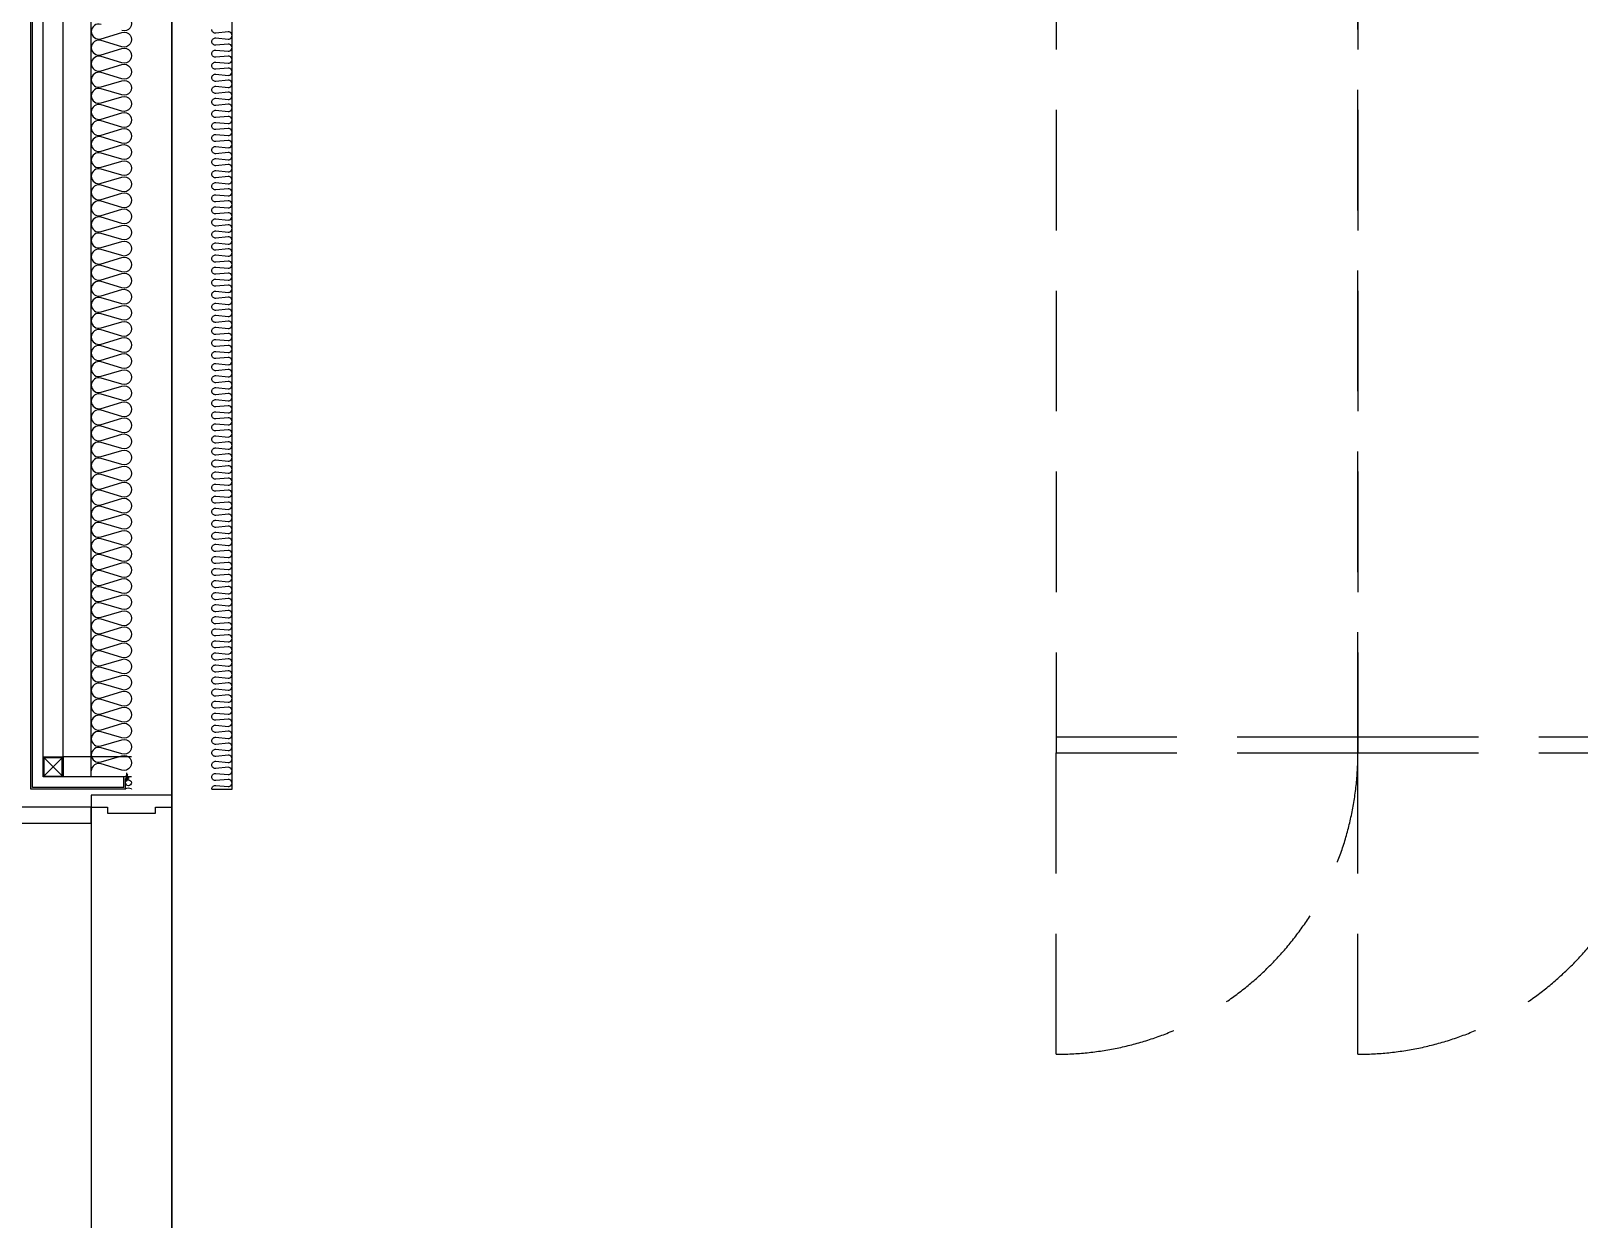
# Model space of a CAD drawing. Header units: millimetres. Extents: x -95754 to 177808, y 34455 to 149960.
# Drawn here: x 108954 to 112804, y 117595 to 120552 of the extents above; entities that cross this region are included whole.
import ezdxf

# ---------------------------------------------------------------- set-up
doc = ezdxf.new("R2010")
doc.units = ezdxf.units.MM
doc.header["$LTSCALE"] = 300
for name, pattern in [('CENTERX2', [4, 2.5, -0.5, 0.5, -0.5]), ('H1', [1.5, 1, -0.5]), ('HID', [2.8, 1.8, -1])]:
    doc.linetypes.add(name, pattern=pattern)
for name, color, linetype in [('------00 Switch Gear', 8, 'Continuous'), ('6FIN', 6, 'Continuous'), ('A-DOOR', 4, 'Continuous'), ('A-DOOR-1', 1, 'Continuous'), ('A-DOOR-8', 8, 'Continuous'), ('A-ETC-전기', 253, 'H1'), ('A-FIN', 6, 'Continuous'), ('A-하지철물', 55, 'Continuous'), ('ISL', 251, 'Continuous'), ('loco_SCR', 1, 'Continuous'), ('SCREW', 6, 'Continuous'), ('SHEET', 6, 'Continuous'), ('보(girder)', 7, 'HID'), ('복합판넬', 6, 'Continuous'), ('코킹', 191, 'Continuous')]:
    doc.layers.add(name, color=color, linetype=linetype)
doc.layers.add('A-ETC-AREA', color=21, linetype='Continuous', plot=False)

# ---------------------------------------------------------------- blocks, each defined once
blk = doc.blocks.new('FSD-7')
at = {"layer": 'A-DOOR'}
for points in [[(30, 200), (30, 1630), (70, 1630), (70, 200)], [(2970, 200), (2970, 1630), (2930, 1630), (2930, 200)], [(0, 200), (30, 200), (30, 160), (45, 160), (45, 40), (30, 40), (30, 0), (0, 0)], [(0, 200), (30, 200), (30, 160), (45, 160), (45, 40), (30, 40), (30, 0), (0, 0)], [(3000, 200), (2970, 200), (2970, 160), (2955, 160), (2955, 40), (2970, 40), (2970, 0), (3000, 0)]]:
    blk.add_lwpolyline(points, close=True, dxfattribs=at)
at = {"layer": 'A-DOOR-1'}
for centre, start, end in [((70, 200), 0, 90), ((2930, 200), 90, 180)]:
    blk.add_arc(centre, 1430, start, end, dxfattribs=at)
at = {"layer": 'A-DOOR-8'}
for p, q in [((2970, 200), (30, 200)), ((2970, 0), (30, 0))]:
    blk.add_line(p, q, dxfattribs=at)
blk = doc.blocks.new('*U2290')
at = {"layer": '6FIN'}
blk.add_lwpolyline([(25.3, 50), (-24.7, 50), (-24.7, 0), (25.3, 0)], close=True, dxfattribs=at)
at = {"layer": 'SHEET', "color": 8}
for p, q in [((-22.2, 2.5), (22.8, 47.5)), ((22.8, 2.5), (-22.2, 47.5))]:
    blk.add_line(p, q, dxfattribs=at)
blk.add_lwpolyline([(22.3, 2.3), (-21.7, 2.3, -0.414214), (-22.4, 3), (-22.4, 47, -0.414214), (-21.7, 47.7), (22.3, 47.7, -0.414214), (23, 47), (23, 3, -0.414214)], format="xyb", close=True, dxfattribs=at)
blk = doc.blocks.new('screw-2')
at = {"layer": 'loco_SCR', "linetype": 'CENTERX2'}
blk.add_line((-8.6, 0), (20.1, 0), dxfattribs=at)
at = {"layer": 'loco_SCR'}
for p, q in [((-2.4, 1.6), (-1.7, 3)), ((-0.7, 0.3), (-2.2, 0.8)), ((0, 4), (0, -4)), ((0, 2), (12.5, 2)), ((4.2, 2.5), (2.4, -2.5)), ((5.9, 2.5), (4.1, -2.5)), ((7.6, 2.5), (5.8, -2.5)), ((9.3, 2.5), (7.5, -2.5)), ((11, 2.5), (10.3, 0.5)), ((16, 0), (11.1, 0.8)), ((16, 0), (12.4, -2)), ((16, 0), (12.5, 2)), ((-2.4, -1.6), (-1.7, -3)), ((-0.7, -0.3), (-2.2, -0.8)), ((0, -2), (12.4, -2)), ((9.8, -1), (9.2, -2.5))]:
    blk.add_line(p, q, dxfattribs=at)
for centre, radius, start, end in [((0, 0), 4, 90, 270), ((-2, 1.3), 0.5, 135, 249.9068), ((-2.1, 3.1), 0.393, 352.9095, 75.2899), ((-0.7, 0), 0.262, 273.8076, 86.5479), ((11.1, -0.6), 1.4, 70.8182, 270.5294), ((-2, -1.3), 0.5, 109.9826, 225), ((-2.1, -3), 0.393, 261.9149, 3.4868)]:
    blk.add_arc(centre, radius, start, end, dxfattribs=at)
blk = doc.blocks.new('A$Caf999d5d')
at = {"layer": 'A-FIN'}
for p, q in [((-1, 15), (25, 14.9)), ((3, 19), (29, 18.9)), ((25, 7.4), (25, 14.9)), ((28, 7.4), (25, 7.4)), ((29, 7.4), (25, 7.4)), ((29, 7.4), (29, 18.9))]:
    blk.add_line(p, q, dxfattribs=at)
at = {"layer": '코킹', "color": 1}
blk.add_circle((14.5, 7.5), 7.5, dxfattribs=at)
at = {"layer": '코킹', "color": 1, "extrusion": (0, 0, -1)}
blk.add_ellipse((-1, 7.5), major_axis=(0, 7.5), ratio=0.368706, start_param=0, end_param=3.141604, dxfattribs=at)
at = {"layer": 'SCREW', "xscale": 0.700000000000001, "yscale": 0.700000000000001, "zscale": 0.700000000000001, "rotation": 359.9997454971837}
blk.add_blockref('screw-2', (25, 11.2), dxfattribs=at)
blk = doc.blocks.new('750X2500')
at = {"layer": 'A-ETC-전기'}
for p, q in [((-3250, 750), (-2458, 750)), ((-2460, 750), (-2460, 0)), ((-40, 750), (-40, 0)), ((750, 0), (-42, 0))]:
    blk.add_line(p, q, dxfattribs=at)
blk.add_lwpolyline([(-2500, 750), (-2500, 0), (0, 0), (0, 750)], close=True, dxfattribs=at)
for centre, start, end in [((-2500, 750), 180, 270), ((0, 0), 0, 90)]:
    blk.add_arc(centre, 750, start, end, dxfattribs=at)

msp = doc.modelspace()

# ---------------------------------------------------------------- linework, layer by layer
at = {"layer": 'A-ETC-AREA'}
for points in [[(109303.6, 107505), (145803.6, 107505), (145803.6, 123005), (109303.6, 123005)], [(109303.6, 123005), (136703.6, 123005), (136703.6, 111105), (109303.6, 111105)]]:
    msp.add_lwpolyline(points, close=True, dxfattribs=at)
at = {"layer": 'A-하지철물'}
for points in [[(109203.6, 118695), (108983.6, 118695), (108983.6, 121660)], [(109203.6, 118745), (109033.6, 118745), (109033.6, 121660)]]:
    msp.add_lwpolyline(points, dxfattribs=at)
at = {"layer": 'ISL'}
for p, q in [((109103.6, 118695), (109103.6, 121710)), ((109403.6, 118665), (109453.6, 118665))]:
    msp.add_line(p, q, dxfattribs=at)
at = {"layer": 'ISL', "elevation": 0}
msp.add_lwpolyline([(109453.6, 118665), (109453.6, 122855), (112753.6, 122855), (112753.6, 122355), (113553.6, 122355), (113553.6, 122855), (121303.6, 122855), (121303.6, 121855), (123853.6, 121855), (123853.6, 122355), (124353.6, 122355), (124353.6, 122855), (134353.6, 122855), (134353.6, 122355), (135153.6, 122355), (135153.6, 122855), (136553.6, 122855), (136553.6, 118455)], dxfattribs=at)
for points in [[(109179.3, 120587.7, -1.372593), (109179.3, 120552.3)], [(109127.8, 120567.7, 0.509267), (109103.6, 120550, 0.509267), (109127.8, 120532.3), (109179.3, 120547.7, -1.372593), (109179.3, 120512.3), (109127.8, 120527.7, 0.509267), (109103.6, 120510, 0.509267), (109127.8, 120492.3), (109179.3, 120507.7, -1.372593), (109179.3, 120472.3), (109127.8, 120487.7, 0.509267), (109103.6, 120470, 0.509267), (109127.8, 120452.3), (109179.3, 120467.7, -1.372593), (109179.3, 120432.3), (109127.8, 120447.7, 0.509267), (109103.6, 120430, 0.509267), (109127.8, 120412.3), (109179.3, 120427.7, -1.372593), (109179.3, 120392.3), (109127.8, 120407.7, 0.509267), (109103.6, 120390, 0.509267), (109127.8, 120372.3), (109179.3, 120387.7, -1.372593), (109179.3, 120352.3), (109127.8, 120367.7, 0.509267), (109103.6, 120350, 0.509267), (109127.8, 120332.3), (109179.3, 120347.7, -1.372593), (109179.3, 120312.3), (109127.8, 120327.7, 0.509267), (109103.6, 120310, 0.509267), (109127.8, 120292.3), (109179.3, 120307.7, -1.372593), (109179.3, 120272.3), (109127.8, 120287.7, 0.509267), (109103.6, 120270, 0.509267), (109127.8, 120252.3), (109179.3, 120267.7, -1.372593), (109179.3, 120232.3), (109127.8, 120247.7, 0.509267), (109103.6, 120230, 0.509267), (109127.8, 120212.3), (109179.3, 120227.7, -1.372593), (109179.3, 120192.3), (109127.8, 120207.7, 0.509267), (109103.6, 120190, 0.509267), (109127.8, 120172.3), (109179.3, 120187.7, -1.372593), (109179.3, 120152.3), (109127.8, 120167.7, 0.509267), (109103.6, 120150, 0.509267), (109127.8, 120132.3), (109179.3, 120147.7, -1.372593), (109179.3, 120112.3), (109127.8, 120127.7, 0.509267), (109103.6, 120110, 0.509267), (109127.8, 120092.3), (109179.3, 120107.7, -1.372593), (109179.3, 120072.3), (109127.8, 120087.7, 0.509267), (109103.6, 120070, 0.509267), (109127.8, 120052.3), (109179.3, 120067.7, -1.372593), (109179.3, 120032.3), (109127.8, 120047.7, 0.509267), (109103.6, 120030, 0.509267), (109127.8, 120012.3), (109179.3, 120027.7, -1.372593), (109179.3, 119992.3), (109127.8, 120007.7, 0.509267), (109103.6, 119990, 0.509267), (109127.8, 119972.3), (109179.3, 119987.7, -1.372593), (109179.3, 119952.3), (109127.8, 119967.7, 0.509267), (109103.6, 119950, 0.509267), (109127.8, 119932.3), (109179.3, 119947.7, -1.372593), (109179.3, 119912.3), (109127.8, 119927.7, 0.509267), (109103.6, 119910, 0.509267), (109127.8, 119892.3), (109179.3, 119907.7, -1.372593), (109179.3, 119872.3), (109127.8, 119887.7, 0.509267), (109103.6, 119870, 0.509267), (109127.8, 119852.3), (109179.3, 119867.7, -1.372593), (109179.3, 119832.3), (109127.8, 119847.7, 0.509267), (109103.6, 119830, 0.509267), (109127.8, 119812.3), (109179.3, 119827.7, -1.372593), (109179.3, 119792.3), (109127.8, 119807.7, 0.509267), (109103.6, 119790, 0.509267), (109127.8, 119772.3), (109179.3, 119787.7, -1.372593), (109179.3, 119752.3), (109127.8, 119767.7, 0.509267), (109103.6, 119750, 0.509267), (109127.8, 119732.3), (109179.3, 119747.7, -1.372593), (109179.3, 119712.3), (109127.8, 119727.7, 0.509267), (109103.6, 119710, 0.509267), (109127.8, 119692.3), (109179.3, 119707.7, -1.372593), (109179.3, 119672.3), (109127.8, 119687.7, 0.509267), (109103.6, 119670, 0.509267), (109127.8, 119652.3), (109179.3, 119667.7, -1.372593), (109179.3, 119632.3), (109127.8, 119647.7, 0.509267), (109103.6, 119630, 0.509267), (109127.8, 119612.3), (109179.3, 119627.7, -1.372593), (109179.3, 119592.3), (109127.8, 119607.7, 0.509267), (109103.6, 119590, 0.509267), (109127.8, 119572.3), (109179.3, 119587.7, -1.372593), (109179.3, 119552.3), (109127.8, 119567.7, 0.509267), (109103.6, 119550, 0.509267), (109127.8, 119532.3), (109179.3, 119547.7, -1.372593), (109179.3, 119512.3), (109127.8, 119527.7, 0.509267), (109103.6, 119510, 0.509267), (109127.8, 119492.3), (109179.3, 119507.7, -1.372593), (109179.3, 119472.3), (109127.8, 119487.7, 0.509267), (109103.6, 119470, 0.509267), (109127.8, 119452.3), (109179.3, 119467.7, -1.372593), (109179.3, 119432.3), (109127.8, 119447.7, 0.509267), (109103.6, 119430, 0.509267), (109127.8, 119412.3), (109179.3, 119427.7, -1.372593), (109179.3, 119392.3), (109127.8, 119407.7, 0.509267), (109103.6, 119390, 0.509267), (109127.8, 119372.3), (109179.3, 119387.7, -1.372593), (109179.3, 119352.3), (109127.8, 119367.7, 0.509267), (109103.6, 119350, 0.509267), (109127.8, 119332.3), (109179.3, 119347.7, -1.372593), (109179.3, 119312.3), (109127.8, 119327.7, 0.509267), (109103.6, 119310, 0.509267), (109127.8, 119292.3), (109179.3, 119307.7, -1.372593), (109179.3, 119272.3), (109127.8, 119287.7, 0.509267), (109103.6, 119270, 0.509267), (109127.8, 119252.3), (109179.3, 119267.7, -1.372593), (109179.3, 119232.3), (109127.8, 119247.7, 0.509267), (109103.6, 119230, 0.509267), (109127.8, 119212.3), (109179.3, 119227.7, -1.372593), (109179.3, 119192.3), (109127.8, 119207.7, 0.509267), (109103.6, 119190, 0.509267), (109127.8, 119172.3), (109179.3, 119187.7, -1.372593), (109179.3, 119152.3), (109127.8, 119167.7, 0.509267), (109103.6, 119150, 0.509267), (109127.8, 119132.3), (109179.3, 119147.7, -1.372593), (109179.3, 119112.3), (109127.8, 119127.7, 0.509267), (109103.6, 119110, 0.509267), (109127.8, 119092.3), (109179.3, 119107.7, -1.372593), (109179.3, 119072.3), (109127.8, 119087.7, 0.509267), (109103.6, 119070, 0.509267), (109127.8, 119052.3), (109179.3, 119067.7, -1.372593), (109179.3, 119032.3), (109127.8, 119047.7, 0.509267), (109103.6, 119030, 0.509267), (109127.8, 119012.3), (109179.3, 119027.7, -1.372593), (109179.3, 118992.3), (109127.8, 119007.7, 0.509267), (109103.6, 118990, 0.509267), (109127.8, 118972.3), (109179.3, 118987.7, -1.372593), (109179.3, 118952.3), (109127.8, 118967.7, 0.509267), (109103.6, 118950, 0.509267), (109127.8, 118932.3), (109179.3, 118947.7, -1.372593), (109179.3, 118912.3), (109127.8, 118927.7, 0.509267), (109103.6, 118910, 0.509267), (109127.8, 118892.3), (109179.3, 118907.7, -1.372593), (109179.3, 118872.3), (109127.8, 118887.7, 0.509267), (109103.6, 118870, 0.509267), (109127.8, 118852.3), (109179.3, 118867.7, -1.372593), (109179.3, 118832.3), (109127.8, 118847.7, 0.509267), (109103.6, 118830, 0.509267), (109127.8, 118812.3), (109179.3, 118827.7, -1.372593), (109179.3, 118792.3), (109127.8, 118807.7, 0.509267), (109103.6, 118790, 0.509267), (109127.8, 118772.3), (109179.3, 118787.7, -1.372593), (109179.3, 118752.3), (109127.8, 118767.7, 0.509267), (109103.6, 118750, 0.509267), (109127.8, 118732.3), (109179.3, 118747.7, -1.372593), (109179.3, 118712.3), (109127.8, 118727.7, 0.509267), (109103.6, 118710)], [(109403.6, 118665, -0.44469), (109413.6, 118674), (109443.6, 118671, 1.108889), (109443.6, 118689), (109413.6, 118686, -0.44469), (109403.6, 118695, -0.44469), (109413.6, 118704), (109443.6, 118701, 1.108889), (109443.6, 118719), (109413.6, 118716, -0.44469), (109403.6, 118725, -0.44469), (109413.6, 118734), (109443.6, 118731, 1.108889), (109443.6, 118749), (109413.6, 118746, -0.44469), (109403.6, 118755, -0.44469), (109413.6, 118764), (109443.6, 118761, 1.108889), (109443.6, 118779), (109413.6, 118776, -0.44469), (109403.6, 118785, -0.44469), (109413.6, 118794), (109443.6, 118791, 1.108889), (109443.6, 118809), (109413.6, 118806, -0.44469), (109403.6, 118815, -0.44469), (109413.6, 118824), (109443.6, 118821, 1.108889), (109443.6, 118839), (109413.6, 118836, -0.44469), (109403.6, 118845, -0.44469), (109413.6, 118854), (109443.6, 118851, 1.108889), (109443.6, 118869), (109413.6, 118866, -0.44469), (109403.6, 118875, -0.44469), (109413.6, 118884), (109443.6, 118881, 1.108889), (109443.6, 118899), (109413.6, 118896, -0.44469), (109403.6, 118905, -0.44469), (109413.6, 118914), (109443.6, 118911, 1.108889), (109443.6, 118929), (109413.6, 118926, -0.44469), (109403.6, 118935, -0.44469), (109413.6, 118944), (109443.6, 118941, 1.108889), (109443.6, 118959), (109413.6, 118956, -0.44469), (109403.6, 118965, -0.44469), (109413.6, 118974), (109443.6, 118971, 1.108889), (109443.6, 118989), (109413.6, 118986, -0.44469), (109403.6, 118995, -0.44469), (109413.6, 119004), (109443.6, 119001, 1.108889), (109443.6, 119019), (109413.6, 119016, -0.44469), (109403.6, 119025, -0.44469), (109413.6, 119034), (109443.6, 119031, 1.108889), (109443.6, 119049), (109413.6, 119046, -0.44469), (109403.6, 119055, -0.44469), (109413.6, 119064), (109443.6, 119061, 1.108889), (109443.6, 119079), (109413.6, 119076, -0.44469), (109403.6, 119085, -0.44469), (109413.6, 119094), (109443.6, 119091, 1.108889), (109443.6, 119109), (109413.6, 119106, -0.44469), (109403.6, 119115, -0.44469), (109413.6, 119124), (109443.6, 119121, 1.108889), (109443.6, 119139), (109413.6, 119136, -0.44469), (109403.6, 119145, -0.44469), (109413.6, 119154), (109443.6, 119151, 1.108889), (109443.6, 119169), (109413.6, 119166, -0.44469), (109403.6, 119175, -0.44469), (109413.6, 119184), (109443.6, 119181, 1.108889), (109443.6, 119199), (109413.6, 119196, -0.44469), (109403.6, 119205, -0.44469), (109413.6, 119214), (109443.6, 119211, 1.108889), (109443.6, 119229), (109413.6, 119226, -0.44469), (109403.6, 119235, -0.44469), (109413.6, 119244), (109443.6, 119241, 1.108889), (109443.6, 119259), (109413.6, 119256, -0.44469), (109403.6, 119265, -0.44469), (109413.6, 119274), (109443.6, 119271, 1.108889), (109443.6, 119289), (109413.6, 119286, -0.44469), (109403.6, 119295, -0.44469), (109413.6, 119304), (109443.6, 119301, 1.108889), (109443.6, 119319), (109413.6, 119316, -0.44469), (109403.6, 119325, -0.44469), (109413.6, 119334), (109443.6, 119331, 1.108889), (109443.6, 119349), (109413.6, 119346, -0.44469), (109403.6, 119355, -0.44469), (109413.6, 119364), (109443.6, 119361, 1.108889), (109443.6, 119379), (109413.6, 119376, -0.44469), (109403.6, 119385, -0.44469), (109413.6, 119394), (109443.6, 119391, 1.108889), (109443.6, 119409), (109413.6, 119406, -0.44469), (109403.6, 119415, -0.44469), (109413.6, 119424), (109443.6, 119421, 1.108889), (109443.6, 119439), (109413.6, 119436, -0.44469), (109403.6, 119445, -0.44469), (109413.6, 119454), (109443.6, 119451, 1.108889), (109443.6, 119469), (109413.6, 119466, -0.44469), (109403.6, 119475, -0.44469), (109413.6, 119484), (109443.6, 119481, 1.108889), (109443.6, 119499), (109413.6, 119496, -0.44469), (109403.6, 119505, -0.44469), (109413.6, 119514), (109443.6, 119511, 1.108889), (109443.6, 119529), (109413.6, 119526, -0.44469), (109403.6, 119535, -0.44469), (109413.6, 119544), (109443.6, 119541, 1.108889), (109443.6, 119559), (109413.6, 119556, -0.44469), (109403.6, 119565, -0.44469), (109413.6, 119574), (109443.6, 119571, 1.108889), (109443.6, 119589), (109413.6, 119586, -0.44469), (109403.6, 119595, -0.44469), (109413.6, 119604), (109443.6, 119601, 1.108889), (109443.6, 119619), (109413.6, 119616, -0.44469), (109403.6, 119625, -0.44469), (109413.6, 119634), (109443.6, 119631, 1.108889), (109443.6, 119649), (109413.6, 119646, -0.44469), (109403.6, 119655, -0.44469), (109413.6, 119664), (109443.6, 119661, 1.108889), (109443.6, 119679), (109413.6, 119676, -0.44469), (109403.6, 119685, -0.44469), (109413.6, 119694), (109443.6, 119691, 1.108889), (109443.6, 119709), (109413.6, 119706, -0.44469), (109403.6, 119715, -0.44469), (109413.6, 119724), (109443.6, 119721, 1.108889), (109443.6, 119739), (109413.6, 119736, -0.44469), (109403.6, 119745, -0.44469), (109413.6, 119754), (109443.6, 119751, 1.108889), (109443.6, 119769), (109413.6, 119766, -0.44469), (109403.6, 119775, -0.44469), (109413.6, 119784), (109443.6, 119781, 1.108889), (109443.6, 119799), (109413.6, 119796, -0.44469), (109403.6, 119805, -0.44469), (109413.6, 119814), (109443.6, 119811, 1.108889), (109443.6, 119829), (109413.6, 119826, -0.44469), (109403.6, 119835, -0.44469), (109413.6, 119844), (109443.6, 119841, 1.108889), (109443.6, 119859), (109413.6, 119856, -0.44469), (109403.6, 119865, -0.44469), (109413.6, 119874), (109443.6, 119871, 1.108889), (109443.6, 119889), (109413.6, 119886, -0.44469), (109403.6, 119895, -0.44469), (109413.6, 119904), (109443.6, 119901, 1.108889), (109443.6, 119919), (109413.6, 119916, -0.44469), (109403.6, 119925, -0.44469), (109413.6, 119934), (109443.6, 119931, 1.108889), (109443.6, 119949), (109413.6, 119946, -0.44469), (109403.6, 119955, -0.44469), (109413.6, 119964), (109443.6, 119961, 1.108889), (109443.6, 119979), (109413.6, 119976, -0.44469), (109403.6, 119985, -0.44469), (109413.6, 119994), (109443.6, 119991, 1.108889), (109443.6, 120009), (109413.6, 120006, -0.44469), (109403.6, 120015, -0.44469), (109413.6, 120024), (109443.6, 120021, 1.108889), (109443.6, 120039), (109413.6, 120036, -0.44469), (109403.6, 120045, -0.44469), (109413.6, 120054), (109443.6, 120051, 1.108889), (109443.6, 120069), (109413.6, 120066, -0.44469), (109403.6, 120075, -0.44469), (109413.6, 120084), (109443.6, 120081, 1.108889), (109443.6, 120099), (109413.6, 120096, -0.44469), (109403.6, 120105, -0.44469), (109413.6, 120114), (109443.6, 120111, 1.108889), (109443.6, 120129), (109413.6, 120126, -0.44469), (109403.6, 120135, -0.44469), (109413.6, 120144), (109443.6, 120141, 1.108889), (109443.6, 120159), (109413.6, 120156, -0.44469), (109403.6, 120165, -0.44469), (109413.6, 120174), (109443.6, 120171, 1.108889), (109443.6, 120189), (109413.6, 120186, -0.44469), (109403.6, 120195, -0.44469), (109413.6, 120204), (109443.6, 120201, 1.108889), (109443.6, 120219), (109413.6, 120216, -0.44469), (109403.6, 120225, -0.44469), (109413.6, 120234), (109443.6, 120231, 1.108889), (109443.6, 120249), (109413.6, 120246, -0.44469), (109403.6, 120255, -0.44469), (109413.6, 120264), (109443.6, 120261, 1.108889), (109443.6, 120279), (109413.6, 120276, -0.44469), (109403.6, 120285, -0.44469), (109413.6, 120294), (109443.6, 120291, 1.108889), (109443.6, 120309), (109413.6, 120306, -0.44469), (109403.6, 120315, -0.44469), (109413.6, 120324), (109443.6, 120321, 1.108889), (109443.6, 120339), (109413.6, 120336, -0.44469), (109403.6, 120345, -0.44469), (109413.6, 120354), (109443.6, 120351, 1.108889), (109443.6, 120369), (109413.6, 120366, -0.44469), (109403.6, 120375, -0.44469), (109413.6, 120384), (109443.6, 120381, 1.108889), (109443.6, 120399), (109413.6, 120396, -0.44469), (109403.6, 120405, -0.44469), (109413.6, 120414), (109443.6, 120411, 1.108889), (109443.6, 120429), (109413.6, 120426, -0.44469), (109403.6, 120435, -0.44469), (109413.6, 120444), (109443.6, 120441, 1.108889), (109443.6, 120459), (109413.6, 120456, -0.44469), (109403.6, 120465, -0.44469), (109413.6, 120474), (109443.6, 120471, 1.108889), (109443.6, 120489), (109413.6, 120486, -0.44469), (109403.6, 120495, -0.44469), (109413.6, 120504), (109443.6, 120501, 1.108889), (109443.6, 120519), (109413.6, 120516, -0.44469), (109403.6, 120525, -0.44469), (109413.6, 120534), (109443.6, 120531, 1.108889), (109443.6, 120549), (109413.6, 120546, -0.44469), (109403.6, 120555, -0.44469)]]:
    msp.add_lwpolyline(points, format="xyb", dxfattribs=at)
at = {"layer": '복합판넬', "elevation": 0}
msp.add_lwpolyline([(109188.6, 118665), (108953.6, 118665), (108953.6, 121740)], dxfattribs=at)
at = {"layer": '복합판넬'}
msp.add_lwpolyline([(109184.6, 118669), (108957.6, 118669), (108957.6, 121736)], dxfattribs=at)

# ---------------------------------------------------------------- block references
at = {"layer": '------00 Switch Gear', "rotation": 90}
for p in [(112253.6, 121255), (113003.6, 121255)]:
    msp.add_blockref('750X2500', p, dxfattribs=at)
at = {"rotation": 90.00000000000001}
msp.add_blockref('FSD-7', (109303.6, 115650), dxfattribs=at)
at = {"layer": 'A-FIN', "rotation": 90.00000000000001}
msp.add_blockref('A$Caf999d5d', (109203.6, 118666), dxfattribs=at)
at = {"layer": '보(girder)', "xscale": -1, "rotation": 270}
msp.add_blockref('*U2290', (108983.6, 118719.7), dxfattribs=at)

doc.saveas('drawing.dxf')
